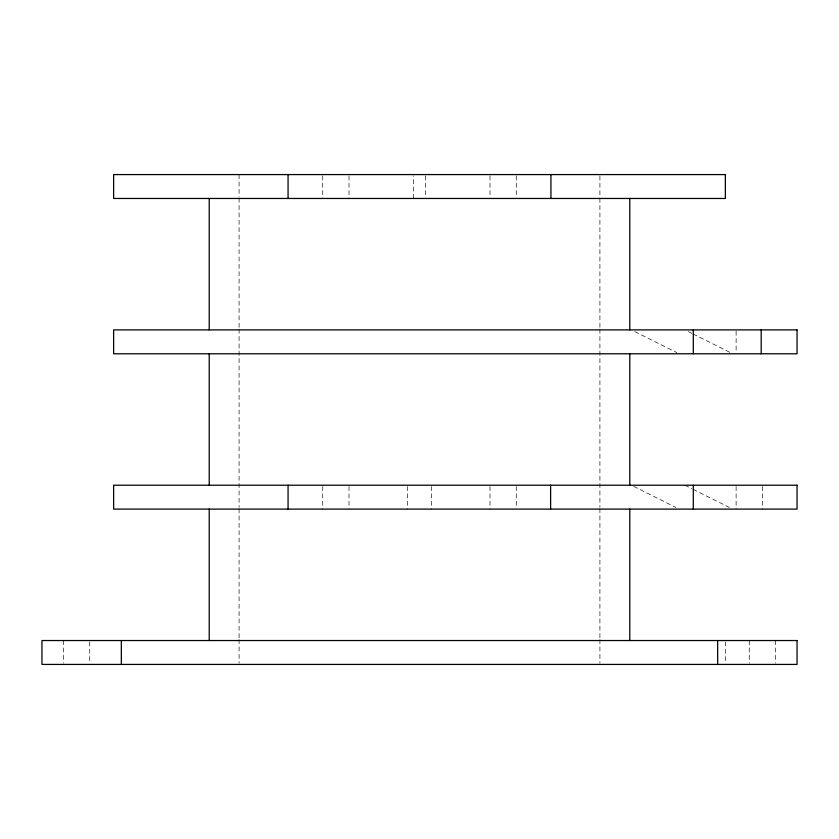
<?xml version="1.0" encoding="UTF-8"?>
<svg xmlns="http://www.w3.org/2000/svg" width="839" height="839" viewBox="0 0 839 839"><rect width="100%" height="100%" fill="white"/><g stroke="black" fill="none" stroke-linecap="round" stroke-linejoin="round"><path stroke-width="0.63" stroke-dasharray="4.2 3.15" d="M413.375 198.465L413.386 175.802M688.379 331.636L691.892 333.387M693.056 333.974L730.454 352.621M634.829 331.636L676.905 352.621M684.876 485.215L691.892 488.707M693.056 489.294L729.29 507.364M633.665 486.379L675.741 507.364M775.54 640.535L775.54 663.177M762.399 486.473L762.399 509.105M749.258 640.535L749.258 663.177M736.118 331.153L736.118 352.527M736.118 486.473L736.118 509.105M725.368 641.793L725.368 663.177M599.916 175.875L599.916 196.84M599.916 198.151L599.916 327.818M599.916 329.129L599.916 507.259M599.916 508.57L599.916 638.238M599.916 639.549L599.916 663.125M516.279 175.823L516.279 197.207M516.279 486.473L516.279 507.847M489.997 175.823L489.997 197.207M489.997 486.473L489.997 509.105M431.445 486.473L431.445 509.105M425.321 175.823L425.321 197.207M407.555 486.473L407.555 509.105M349.003 175.823L349.003 198.465M349.003 486.473L349.003 509.105M322.721 175.823L322.721 198.465M322.721 486.473L322.721 509.105M239.084 174.575L239.084 196.84M239.084 198.151L239.084 327.818M239.084 329.129L239.084 507.259M239.084 508.57L239.084 638.238M239.084 639.549L239.084 663.125M89.742 641.793L89.742 663.177M63.46 640.535L63.46 663.177"/><path stroke-width="1.26" d="M761.204 329.895L761.204 353.785M717.66 640.535L717.66 664.425M693.297 329.895L693.297 353.785M693.297 485.215L693.297 509.105M629.785 198.465L629.785 329.895M629.785 353.785L629.785 485.215M629.785 509.105L629.785 640.535M550.929 174.575L550.929 198.465M550.615 485.215L550.615 509.105M288.071 174.575L288.071 198.465M288.071 485.215L288.071 509.105M209.215 198.465L209.215 329.895M209.215 353.785L209.215 485.215M209.215 509.105L209.215 640.535M121.34 640.535L121.34 664.425M725.368 174.575L113.632 174.575L113.632 198.465L725.368 198.465L725.368 174.575M797.05 329.895L113.632 329.895L113.632 353.785L797.05 353.785L797.05 329.895M797.05 485.215L113.632 485.215L113.632 509.105L797.05 509.105L797.05 485.215M797.05 640.535L41.95 640.535L41.95 664.425L797.05 664.425L797.05 640.535"/></g></svg>
